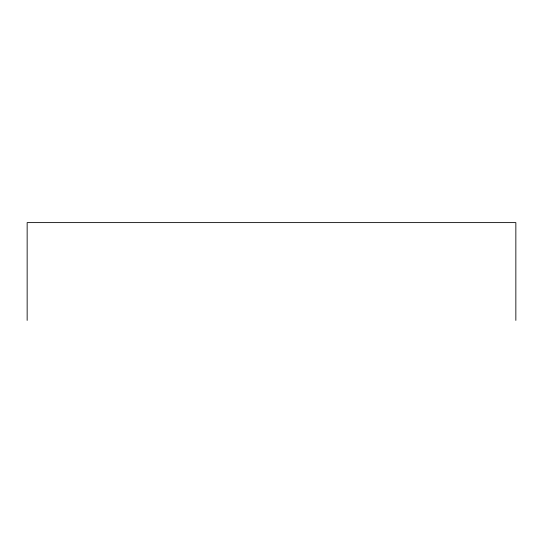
<?xml version="1.0" encoding="UTF-8"?>
<svg xmlns="http://www.w3.org/2000/svg" width="543" height="543" viewBox="0 0 543 543"><rect width="100%" height="100%" fill="white"/><g stroke="black" fill="none" stroke-linecap="round" stroke-linejoin="round"><path stroke-width="0.81" d="M515.85 320.39L515.85 222.61L27.15 222.61L27.15 320.39"/></g></svg>
